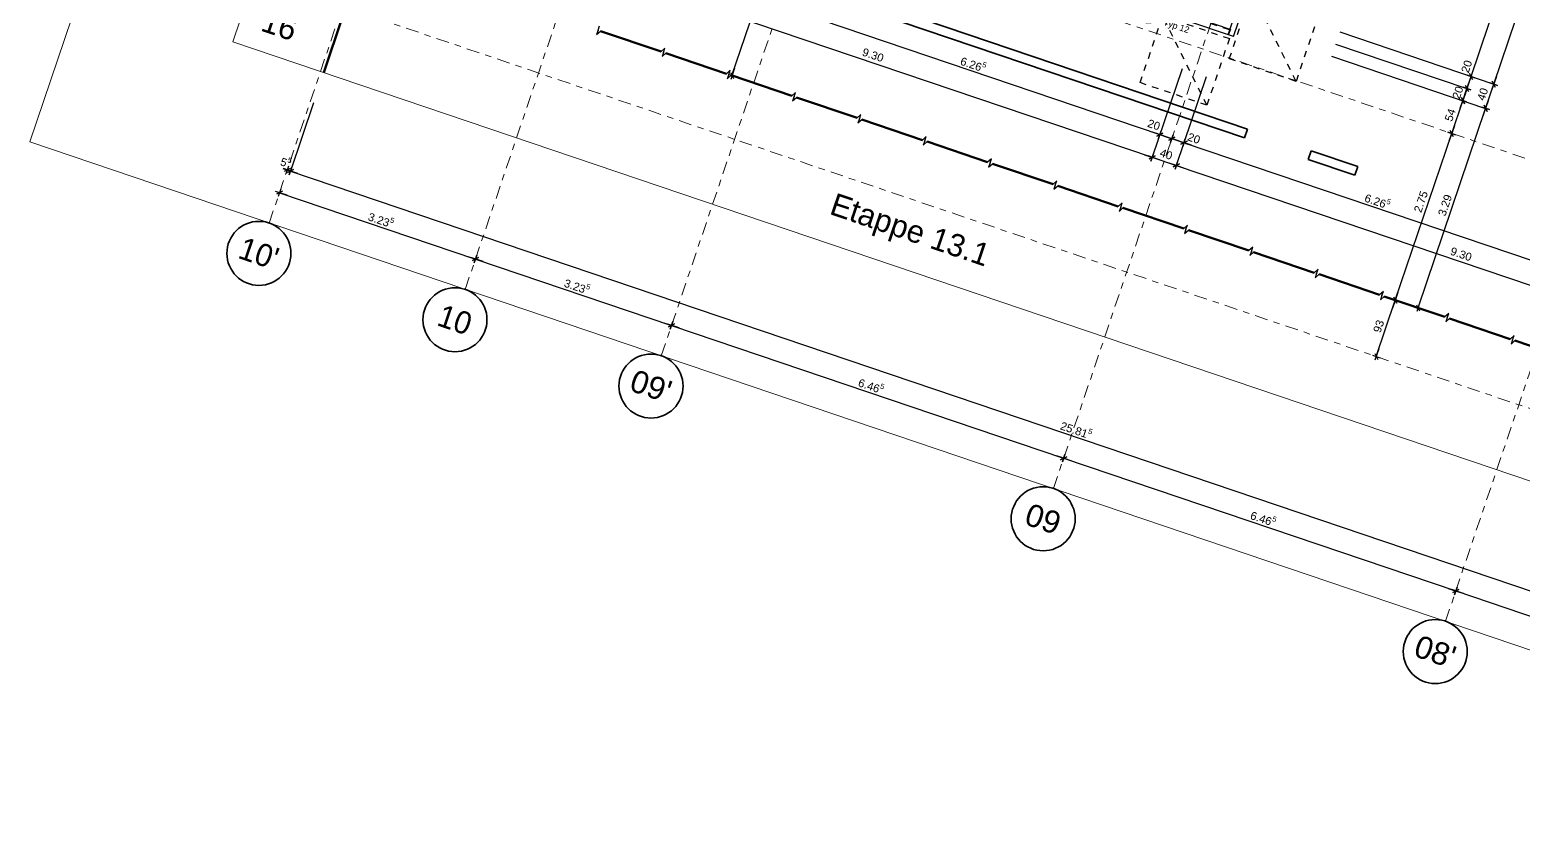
# Model space of a CAD drawing. Header units: metres. Extents: x 2661608 to 2661648.6, y 1209464.3 to 1209501.1.
# Drawn here: x 2661607.96 to 2661631.29, y 1209464.29 to 1209476.89 of the extents above; entities that cross this region are included whole.
import ezdxf

# ---------------------------------------------------------------- set-up
doc = ezdxf.new("R2010")
doc.units = ezdxf.units.M
doc.header["$PDMODE"] = 65
for name, pattern in [('AUSGEZOGEN', [0]), ('PHANTOM2_S8', [0.3, 0.2, -0.05, 0, -0.05]), ('VERDECKT2_S2', [0.025, 0, -0.025])]:
    doc.linetypes.add(name, pattern=pattern)
for name, color, linetype, lineweight in [('TB_639', 7, 'AUSGEZOGEN', 25), ('TB_641', 7, 'AUSGEZOGEN', 25), ('TB_643', 7, 'AUSGEZOGEN', 25), ('TB_645', 7, 'AUSGEZOGEN', 25), ('TB_649', 7, 'AUSGEZOGEN', 25), ('TB_650', 7, 'AUSGEZOGEN', 25)]:
    doc.layers.add(name, color=color, linetype=linetype, lineweight=lineweight)
doc.styles.add('ARIAL', font='arial.ttf')
doc.styles.add('MtXpl_Arial', font='arial.ttf')

# ---------------------------------------------------------------- blocks, each defined once
blk = doc.blocks.new('COMPLEXOBJECT_0')
at = {"layer": 'TB_645', "color": 7, "linetype": 'VERDECKT2_S2', "lineweight": 25, "transparency": 33554687}
for p, q in [((2661626.326, 1209477.829), (2661626.679, 1209478.871)), ((2661626.679, 1209478.871), (2661627.721, 1209478.518)), ((2661627.368, 1209477.476), (2661626.679, 1209478.871)), ((2661624.933, 1209477.456), (2661625.286, 1209478.498)), ((2661625.286, 1209478.498), (2661626.327, 1209478.145)), ((2661625.975, 1209477.103), (2661625.286, 1209478.498)), ((2661627.721, 1209478.518), (2661627.368, 1209477.476)), ((2661626.327, 1209478.145), (2661625.975, 1209477.103)), ((2661626.338, 1209477.772), (2661626.109, 1209477.095)), ((2661626.995, 1209477.465), (2661626.317, 1209477.695)), ((2661627.368, 1209477.476), (2661626.326, 1209477.829)), ((2661625.975, 1209477.103), (2661624.933, 1209477.456)), ((2661626.688, 1209476.809), (2661626.917, 1209477.486)), ((2661626.699, 1209476.436), (2661627.052, 1209477.478)), ((2661627.052, 1209477.478), (2661628.094, 1209477.125)), ((2661627.741, 1209476.083), (2661627.052, 1209477.478)), ((2661625.306, 1209476.063), (2661625.658, 1209477.105)), ((2661625.658, 1209477.105), (2661626.7, 1209476.752)), ((2661626.348, 1209475.71), (2661625.658, 1209477.105)), ((2661626.032, 1209477.116), (2661626.709, 1209476.886)), ((2661628.094, 1209477.125), (2661627.741, 1209476.083)), ((2661626.7, 1209476.752), (2661626.348, 1209475.71)), ((2661627.741, 1209476.083), (2661626.699, 1209476.436)), ((2661626.348, 1209475.71), (2661625.306, 1209476.063))]:
    blk.add_line(p, q, dxfattribs=at)
at = {"layer": 'TB_645', "color": 7, "linetype": 'AUSGEZOGEN', "lineweight": 25, "transparency": 33554687}
for p, q in [((2661626.263, 1209477.798), (2661626.006, 1209477.04)), ((2661626.348, 1209477.769), (2661626.12, 1209477.096)), ((2661627.02, 1209477.541), (2661626.263, 1209477.798)), ((2661626.991, 1209477.456), (2661626.319, 1209477.683)), ((2661626.226, 1209477.409), (2661626.813, 1209477.21)), ((2661626.501, 1209477.316), (2661626.594, 1209477.59)), ((2661626.539, 1209477.303), (2661626.632, 1209477.578)), ((2661626.679, 1209476.812), (2661626.906, 1209477.485)), ((2661626.764, 1209476.783), (2661627.02, 1209477.541)), ((2661626.213, 1209477.371), (2661626.8, 1209477.172)), ((2661626.395, 1209477.003), (2661626.488, 1209477.278)), ((2661626.433, 1209476.99), (2661626.526, 1209477.265)), ((2661626.764, 1209476.783), (2661626.006, 1209477.04)), ((2661626.035, 1209477.125), (2661626.707, 1209476.897))]:
    blk.add_line(p, q, dxfattribs=at)
at = {"layer": 'TB_645', "color": 7, "linetype": 'AUSGEZOGEN', "lineweight": 18, "transparency": 33554687}
for p, q in [((2661624.084, 1209477.441), (2661625.409, 1209476.992)), ((2661625.409, 1209476.992), (2661626.006, 1209477.04))]:
    blk.add_line(p, q, dxfattribs=at)
at = {"layer": 'TB_645', "color": 7, "linetype": 'AUSGEZOGEN', "lineweight": 25, "transparency": 33554687, "char_height": 0.1, "attachment_point": 7, "style": 'ARIAL'}
for s, insert, width, rotation in [('\\W0.98;Typ 12', (2661626.669, 1209478.705), 0.47747, 341.2953), ('\\W0.98;Typ 12', (2661625.276, 1209478.333), 0.47747, 341.2953), ('\\W1.01;RL7700SP08A400LC', (2661624.096, 1209477.475), 1.39534, 341.2952), ('\\W0.98;Typ 12', (2661627.042, 1209477.312), 0.47747, 341.2953), ('\\W0.98;Typ 12', (2661625.649, 1209476.939), 0.47747, 341.2953)]:
    blk.add_mtext(s, dxfattribs=dict(at, insert=insert, width=width, rotation=rotation))
blk = doc.blocks.new('ALL_ML_STRICH')
at = {"color": 0, "linetype": 'ByBlock', "lineweight": -2}
for p, q in [((-1, 0), (0.5, 0)), ((-0.3, -0.3), (0.3, 0.3)), ((0, -0.5), (0, 0.5))]:
    blk.add_line(p, q, dxfattribs=at)

msp = doc.modelspace()

# ---------------------------------------------------------------- linework, layer by layer
at = {"layer": 'DEFPOINTS', "color": 7, "linetype": 'AUSGEZOGEN', "lineweight": 25, "transparency": 16777216}
for p in [(2661612.629, 1209476.445), (2661612.629, 1209476.445), (2661618.369, 1209476.363), (2661618.93, 1209476.173), (2661630.475, 1209476.16), (2661630.83, 1209476.04), (2661628.571, 1209475.812), (2661628.571, 1209475.812), (2661630.347, 1209475.781), (2661630.411, 1209475.971), (2661630.702, 1209475.661), (2661612.206, 1209475.362), (2661612.252, 1209475.497), (2661625.872, 1209475.397), (2661625.872, 1209475.397), (2661625.612, 1209475.252), (2661625.801, 1209475.188), (2661625.991, 1209475.124), (2661630.174, 1209475.27), (2661625.492, 1209474.897), (2661611.981, 1209474.699), (2661612.032, 1209474.682), (2661625.871, 1209474.769), (2661611.861, 1209474.344), (2661615.138, 1209473.939), (2661615.138, 1209473.939), (2661614.924, 1209473.307), (2661618.237, 1209473.011), (2661618.237, 1209473.011), (2661628.805, 1209472.83), (2661628.805, 1209472.83), (2661629.292, 1209472.665), (2661629.594, 1209472.563), (2661629.647, 1209472.545), (2661617.986, 1209472.27), (2661628.531, 1209471.941), (2661628.994, 1209471.784), (2661624.373, 1209470.97), (2661624.373, 1209470.97), (2661624.111, 1209470.196), (2661630.344, 1209468.439), (2661630.344, 1209468.439), (2661630.236, 1209468.122)]:
    msp.add_point(p, dxfattribs=at)
at = {"layer": 'TB_639', "color": 191, "linetype": 'AUSGEZOGEN', "lineweight": 13, "transparency": 33554687}
for p, q in [((2661611.132, 1209476.702), (2661618.088, 1209497.246)), ((2661638.425, 1209467.461), (2661611.132, 1209476.702))]:
    msp.add_line(p, q, dxfattribs=at)
at = {"layer": 'TB_641', "color": 7, "linetype": 'AUSGEZOGEN', "lineweight": 35, "transparency": 33554687}
for p, q in [((2661615.261, 1209479.152), (2661626.937, 1209475.199)), ((2661626.984, 1209475.336), (2661621.938, 1209477.045)), ((2661626.984, 1209475.336), (2661626.937, 1209475.199)), ((2661627.978, 1209475), (2661627.932, 1209474.862)), ((2661627.932, 1209474.862), (2661628.661, 1209474.615)), ((2661628.708, 1209474.753), (2661627.978, 1209475)), ((2661628.661, 1209474.615), (2661628.708, 1209474.753))]:
    msp.add_line(p, q, dxfattribs=at)
at = {"layer": 'TB_641', "color": 7, "linetype": 'PHANTOM2_S8', "lineweight": 18, "transparency": 33554687}
msp.add_line((2661626.674, 1209477.764), (2661626.353, 1209476.817), dxfattribs=at)
at = {"layer": 'TB_643', "color": 191, "linetype": 'AUSGEZOGEN', "lineweight": 13, "transparency": 33554687}
for p, q in [((2661607.962, 1209475.136), (2661616.522, 1209500.416)), ((2661639.991, 1209464.291), (2661607.962, 1209475.136))]:
    msp.add_line(p, q, dxfattribs=at)
at = {"layer": 'TB_643', "color": 7, "linetype": 'PHANTOM2_S8', "lineweight": 18, "transparency": 33554687}
for p, q in [((2661611.701, 1209473.87), (2661620.581, 1209500.098)), ((2661614.763, 1209472.833), (2661623.643, 1209499.061)), ((2661617.826, 1209471.796), (2661626.706, 1209498.024)), ((2661623.951, 1209469.722), (2661632.831, 1209495.95)), ((2661630.076, 1209467.649), (2661638.956, 1209493.876)), ((2661610.287, 1209482.003), (2661642.316, 1209471.159)), ((2661609.107, 1209478.517), (2661641.136, 1209467.673)), ((2661614.763, 1209472.833), (2661614.763, 1209472.833)), ((2661617.826, 1209471.796), (2661617.826, 1209471.796)), ((2661623.951, 1209469.722), (2661623.951, 1209469.722)), ((2661630.076, 1209467.649), (2661630.076, 1209467.649))]:
    msp.add_line(p, q, dxfattribs=at)
at = {"layer": 'TB_643', "color": 7, "linetype": 'AUSGEZOGEN', "lineweight": 35, "transparency": 33554687}
for centre in [(2661611.54, 1209473.396), (2661614.603, 1209472.359), (2661617.665, 1209471.323), (2661623.791, 1209469.249), (2661629.916, 1209467.175)]:
    msp.add_circle(centre, 0.5, dxfattribs=at)
at = {"layer": 'TB_649', "color": 7, "linetype": 'AUSGEZOGEN', "lineweight": -2, "transparency": 16777216}
for p, q in [((2661630.83, 1209476.04), (2661633.989, 1209485.37)), ((2661618.93, 1209476.173), (2661619.986, 1209479.289)), ((2661630.475, 1209476.16), (2661631.354, 1209478.755)), ((2661616.683, 1209477.879), (2661625.492, 1209474.897)), ((2661619.676, 1209477.262), (2661625.612, 1209475.252)), ((2661628.424, 1209476.855), (2661630.83, 1209476.04)), ((2661628.424, 1209476.855), (2661630.83, 1209476.04)), ((2661628.293, 1209476.477), (2661630.702, 1209475.661)), ((2661628.293, 1209476.477), (2661630.702, 1209475.661)), ((2661628.359, 1209476.665), (2661630.411, 1209475.971)), ((2661628.359, 1209476.665), (2661630.411, 1209475.971)), ((2661625.96, 1209476.28), (2661625.492, 1209474.897)), ((2661625.96, 1209476.28), (2661625.492, 1209474.897)), ((2661618.93, 1209476.173), (2661618.93, 1209476.173)), ((2661626.339, 1209476.152), (2661625.871, 1209474.769)), ((2661626.339, 1209476.152), (2661625.871, 1209474.769)), ((2661630.411, 1209475.971), (2661630.475, 1209476.16)), ((2661630.475, 1209476.16), (2661630.475, 1209476.16)), ((2661630.475, 1209476.16), (2661630.475, 1209476.16)), ((2661630.702, 1209475.661), (2661630.83, 1209476.04)), ((2661630.174, 1209475.27), (2661630.347, 1209475.781)), ((2661630.347, 1209475.781), (2661630.411, 1209475.971)), ((2661630.347, 1209475.781), (2661630.347, 1209475.781)), ((2661630.347, 1209475.781), (2661630.347, 1209475.781)), ((2661612.393, 1209475.747), (2661612.032, 1209474.682)), ((2661612.393, 1209475.747), (2661612.032, 1209474.682)), ((2661629.647, 1209472.545), (2661630.702, 1209475.661)), ((2661625.612, 1209475.252), (2661625.612, 1209475.252)), ((2661625.612, 1209475.252), (2661625.612, 1209475.252)), ((2661625.612, 1209475.252), (2661625.801, 1209475.188)), ((2661625.801, 1209475.188), (2661625.801, 1209475.188)), ((2661625.801, 1209475.188), (2661625.801, 1209475.188)), ((2661625.801, 1209475.188), (2661625.991, 1209475.124)), ((2661625.991, 1209475.124), (2661625.991, 1209475.124)), ((2661625.991, 1209475.124), (2661625.991, 1209475.124)), ((2661625.991, 1209475.124), (2661631.926, 1209473.114)), ((2661629.292, 1209472.665), (2661630.174, 1209475.27)), ((2661630.174, 1209475.27), (2661630.174, 1209475.27)), ((2661630.174, 1209475.27), (2661630.174, 1209475.27)), ((2661625.492, 1209474.897), (2661625.871, 1209474.769)), ((2661611.981, 1209474.699), (2661611.981, 1209474.699)), ((2661611.981, 1209474.699), (2661612.032, 1209474.682)), ((2661612.032, 1209474.682), (2661636.483, 1209466.403)), ((2661625.871, 1209474.769), (2661634.679, 1209471.786)), ((2661611.861, 1209474.344), (2661611.861, 1209474.344)), ((2661611.861, 1209474.344), (2661614.924, 1209473.307)), ((2661614.924, 1209473.307), (2661614.924, 1209473.307)), ((2661614.924, 1209473.307), (2661614.924, 1209473.307)), ((2661614.924, 1209473.307), (2661617.986, 1209472.27)), ((2661628.994, 1209471.784), (2661629.292, 1209472.665)), ((2661629.292, 1209472.665), (2661629.292, 1209472.665)), ((2661629.292, 1209472.665), (2661629.292, 1209472.665)), ((2661629.647, 1209472.545), (2661629.647, 1209472.545)), ((2661617.986, 1209472.27), (2661617.986, 1209472.27)), ((2661617.986, 1209472.27), (2661617.986, 1209472.27)), ((2661617.986, 1209472.27), (2661624.111, 1209470.196)), ((2661628.994, 1209471.784), (2661628.994, 1209471.784)), ((2661624.111, 1209470.196), (2661624.111, 1209470.196)), ((2661624.111, 1209470.196), (2661624.111, 1209470.196)), ((2661624.111, 1209470.196), (2661630.236, 1209468.122)), ((2661630.236, 1209468.122), (2661630.236, 1209468.122)), ((2661630.236, 1209468.122), (2661630.236, 1209468.122)), ((2661630.236, 1209468.122), (2661633.299, 1209467.085))]:
    msp.add_line(p, q, dxfattribs=at)
at = {"layer": 'TB_650', "color": 1, "linetype": 'AUSGEZOGEN', "lineweight": 70, "transparency": 33554687}
for p, q in [((2661612.553, 1209476.221), (2661612.847, 1209477.089)), ((2661616.875, 1209476.869), (2661617.823, 1209476.548)), ((2661617.896, 1209476.523), (2661618.843, 1209476.203)), ((2661618.916, 1209476.178), (2661619.863, 1209475.857)), ((2661619.937, 1209475.832), (2661620.884, 1209475.512)), ((2661620.957, 1209475.487), (2661621.904, 1209475.166)), ((2661621.977, 1209475.142), (2661622.924, 1209474.821)), ((2661622.998, 1209474.796), (2661623.945, 1209474.475)), ((2661624.018, 1209474.451), (2661624.965, 1209474.13)), ((2661625.038, 1209474.105), (2661625.986, 1209473.784)), ((2661626.059, 1209473.76), (2661627.006, 1209473.439)), ((2661627.079, 1209473.414), (2661628.026, 1209473.093)), ((2661628.1, 1209473.069), (2661629.047, 1209472.748)), ((2661629.12, 1209472.723), (2661630.067, 1209472.403)), ((2661630.14, 1209472.378), (2661631.087, 1209472.057)), ((2661631.161, 1209472.032), (2661632.108, 1209471.712))]:
    msp.add_line(p, q, dxfattribs=at)
at = {"layer": 'TB_650', "color": 1, "linetype": 'AUSGEZOGEN', "lineweight": 25, "transparency": 33554687}
for p, q in [((2661616.839, 1209476.881), (2661616.861, 1209476.948)), ((2661616.839, 1209476.881), (2661616.816, 1209476.815)), ((2661616.816, 1209476.815), (2661616.875, 1209476.869)), ((2661617.882, 1209476.602), (2661617.823, 1209476.548)), ((2661617.859, 1209476.536), (2661617.837, 1209476.469)), ((2661617.837, 1209476.469), (2661617.896, 1209476.523)), ((2661617.859, 1209476.536), (2661617.882, 1209476.602)), ((2661618.902, 1209476.257), (2661618.843, 1209476.203)), ((2661618.88, 1209476.19), (2661618.902, 1209476.257)), ((2661618.88, 1209476.19), (2661618.857, 1209476.124)), ((2661618.857, 1209476.124), (2661618.916, 1209476.178)), ((2661619.922, 1209475.911), (2661619.863, 1209475.857)), ((2661619.9, 1209475.845), (2661619.877, 1209475.779)), ((2661619.877, 1209475.779), (2661619.937, 1209475.832)), ((2661619.9, 1209475.845), (2661619.922, 1209475.911)), ((2661620.943, 1209475.566), (2661620.884, 1209475.512)), ((2661620.92, 1209475.499), (2661620.943, 1209475.566)), ((2661620.92, 1209475.499), (2661620.898, 1209475.433)), ((2661620.898, 1209475.433), (2661620.957, 1209475.487)), ((2661621.963, 1209475.22), (2661621.904, 1209475.166)), ((2661621.941, 1209475.154), (2661621.918, 1209475.088)), ((2661621.918, 1209475.088), (2661621.977, 1209475.142)), ((2661621.941, 1209475.154), (2661621.963, 1209475.22)), ((2661622.984, 1209474.875), (2661622.924, 1209474.821)), ((2661622.961, 1209474.808), (2661622.984, 1209474.875)), ((2661622.961, 1209474.808), (2661622.939, 1209474.742)), ((2661622.939, 1209474.742), (2661622.998, 1209474.796)), ((2661624.004, 1209474.529), (2661623.945, 1209474.475)), ((2661623.981, 1209474.463), (2661623.959, 1209474.397)), ((2661623.959, 1209474.397), (2661624.018, 1209474.451)), ((2661623.981, 1209474.463), (2661624.004, 1209474.529)), ((2661625.024, 1209474.184), (2661624.965, 1209474.13)), ((2661625.002, 1209474.117), (2661625.024, 1209474.184)), ((2661625.002, 1209474.117), (2661624.979, 1209474.051)), ((2661624.979, 1209474.051), (2661625.038, 1209474.105)), ((2661626.045, 1209473.838), (2661625.986, 1209473.784)), ((2661626.022, 1209473.772), (2661626, 1209473.706)), ((2661626, 1209473.706), (2661626.059, 1209473.76)), ((2661626.022, 1209473.772), (2661626.045, 1209473.838)), ((2661627.065, 1209473.493), (2661627.006, 1209473.439)), ((2661627.043, 1209473.427), (2661627.065, 1209473.493)), ((2661627.043, 1209473.427), (2661627.02, 1209473.36)), ((2661627.02, 1209473.36), (2661627.079, 1209473.414)), ((2661628.085, 1209473.147), (2661628.026, 1209473.093)), ((2661628.063, 1209473.081), (2661628.04, 1209473.015)), ((2661628.04, 1209473.015), (2661628.1, 1209473.069)), ((2661628.063, 1209473.081), (2661628.085, 1209473.147)), ((2661629.106, 1209472.802), (2661629.047, 1209472.748)), ((2661629.083, 1209472.736), (2661629.061, 1209472.669)), ((2661629.083, 1209472.736), (2661629.106, 1209472.802)), ((2661629.061, 1209472.669), (2661629.12, 1209472.723)), ((2661630.126, 1209472.456), (2661630.067, 1209472.403)), ((2661630.104, 1209472.39), (2661630.081, 1209472.324)), ((2661630.081, 1209472.324), (2661630.14, 1209472.378)), ((2661630.104, 1209472.39), (2661630.126, 1209472.456)), ((2661631.147, 1209472.111), (2661631.087, 1209472.057)), ((2661631.124, 1209472.045), (2661631.102, 1209471.978)), ((2661631.102, 1209471.978), (2661631.161, 1209472.032)), ((2661631.124, 1209472.045), (2661631.147, 1209472.111))]:
    msp.add_line(p, q, dxfattribs=at)

# ---------------------------------------------------------------- block references
at = {"layer": 'TB_645', "color": 7, "linetype": 'AUSGEZOGEN', "lineweight": 25, "transparency": 33554687}
msp.add_blockref('COMPLEXOBJECT_0', (0, 0), dxfattribs=at)
at = {"layer": 'TB_649', "color": 7, "linetype": 'AUSGEZOGEN', "lineweight": 25, "transparency": 16777216, "xscale": 0.125, "yscale": 0.125, "zscale": 0.125}
for p, rotation in [((2661618.93, 1209476.173), 251.2952432342816), ((2661630.475, 1209476.16), 71.2952432144279), ((2661630.475, 1209476.16), 251.2952432144279), ((2661630.411, 1209475.971), 71.2952432144279), ((2661630.411, 1209475.971), 251.2952432144279), ((2661630.83, 1209476.04), 71.29524323118135), ((2661630.83, 1209476.04), 251.2952432311813), ((2661630.347, 1209475.781), 71.2952432144279), ((2661630.347, 1209475.781), 251.2952432144279), ((2661630.702, 1209475.661), 251.2952432311813), ((2661630.702, 1209475.661), 71.29524323118135), ((2661625.612, 1209475.252), 341.2952432383828), ((2661625.612, 1209475.252), 161.2952432383827), ((2661630.174, 1209475.27), 71.2952432144279), ((2661630.174, 1209475.27), 251.2952432144279), ((2661625.801, 1209475.188), 341.2952432383828), ((2661625.801, 1209475.188), 161.2952432383827), ((2661625.991, 1209475.124), 341.2952432383828), ((2661625.991, 1209475.124), 161.2952432383827), ((2661625.492, 1209474.897), 341.2952431311741), ((2661625.492, 1209474.897), 161.2952431311741), ((2661625.871, 1209474.769), 341.2952431311741), ((2661625.871, 1209474.769), 161.2952431311741), ((2661612.032, 1209474.682), 341.2952431311741), ((2661611.981, 1209474.699), 161.2952431311741), ((2661612.032, 1209474.682), 161.2952431311741), ((2661611.861, 1209474.344), 161.2952432351559), ((2661614.924, 1209473.307), 341.295243235156), ((2661614.924, 1209473.307), 161.2952432351559), ((2661629.292, 1209472.665), 71.2952432144279), ((2661629.292, 1209472.665), 251.2952432144279), ((2661629.647, 1209472.545), 251.2952432311813), ((2661617.986, 1209472.27), 341.295243235156), ((2661617.986, 1209472.27), 161.2952432351559), ((2661628.994, 1209471.784), 251.2952432144279), ((2661624.111, 1209470.196), 341.295243235156), ((2661624.111, 1209470.196), 161.2952432351559), ((2661630.236, 1209468.122), 341.295243235156), ((2661630.236, 1209468.122), 161.2952432351559)]:
    msp.add_blockref('ALL_ML_STRICH', p, dxfattribs=dict(at, rotation=rotation))

# ---------------------------------------------------------------- texts
at = {"layer": 'TB_643', "color": 7, "style": 'MtXpl_Arial'}
for s, width, p in [("10'", 0.96, (2661611.194, 1209473.329)), ('10', 0.95, (2661614.302, 1209472.277))]:
    msp.add_text(s, height=0.35, rotation=-18.7048, dxfattribs=dict(at, width=width)).set_placement(p)
for s, p in [("09'", (2661617.308, 1209471.259)), ('09', (2661623.477, 1209469.17)), ("08'", (2661629.558, 1209467.111))]:
    msp.add_text(s, height=0.35, rotation=-18.7048, dxfattribs=at).set_placement(p)
at = {"layer": 'TB_649', "color": 7, "linetype": 'AUSGEZOGEN', "lineweight": 25, "transparency": 16777216, "char_height": 0.125, "attachment_point": 5, "style": 'ARIAL'}
for s, insert, width, rotation in [('\\A1;{\\A1;{9.30\\H0.082500;\\S^ ;}}', (2661621.133, 1209476.494), 0.5, 341.2952), ('\\A1;{\\A1;{6.26\\H0.082500;\\S5^ ;}}', (2661622.701, 1209476.358), 0.625, 341.2952), ('\\A1;{\\A1;{20\\H0.082500;\\S^ ;}}', (2661630.407, 1209476.315), 0.5, 71.2952), ('\\A1;{\\A1;{20\\H0.082500;\\S^ ;}}', (2661630.269, 1209475.908), 0.5, 71.2952), ('\\A1;{\\A1;{40\\H0.082500;\\S^ ;}}', (2661630.656, 1209475.882), 0.5, 71.2952), ('\\A1;{\\A1;{54\\H0.082500;\\S^ ;}}', (2661630.15, 1209475.557), 0.5, 71.2952), ('\\A1;{\\A1;{20\\H0.082500;\\S^ ;}}', (2661625.52, 1209475.404), 0.5, 341.2952), ('\\A1;{\\A1;{20\\H0.082500;\\S^ ;}}', (2661626.146, 1209475.192), 0.5, 341.2952), ('\\A1;{\\A1;{5\\H0.082500;\\S5^ ;}}', (2661611.964, 1209474.826), 0.375, 341.2952), ('\\A1;{\\A1;{40\\H0.082500;\\S^ ;}}', (2661625.713, 1209474.943), 0.5, 341.2952), ('\\A1;{\\A1;{2.75\\H0.082500;\\S^ ;}}', (2661629.692, 1209474.203), 0.5, 71.2952), ('\\A1;{\\A1;{6.26\\H0.082500;\\S5^ ;}}', (2661629.016, 1209474.22), 0.625, 341.2952), ('\\A1;{\\A1;{3.29\\H0.082500;\\S^ ;}}', (2661630.069, 1209474.148), 0.5, 71.2952), ('\\A1;{\\A1;{3.23\\H0.082500;\\S5^ ;}}', (2661613.45, 1209473.927), 0.625, 341.2952), ('\\A1;{\\A1;{9.30\\H0.082500;\\S^ ;}}', (2661630.32, 1209473.383), 0.5, 341.2952), ('\\A1;{\\A1;{3.23\\H0.082500;\\S5^ ;}}', (2661616.512, 1209472.89), 0.625, 341.2952), ('\\A1;{\\A1;{93\\H0.082500;\\S^ ;}}', (2661629.032, 1209472.256), 0.5, 71.2952), ('\\A1;{\\A1;{6.46\\H0.082500;\\S5^ ;}}', (2661621.106, 1209471.334), 0.625, 341.2952), ('\\A1;{\\A1;{25.81\\H0.082500;\\S5^ ;}}', (2661624.31, 1209470.645), 0.75, 341.2952), ('\\A1;{\\A1;{6.46\\H0.082500;\\S5^ ;}}', (2661627.231, 1209469.261), 0.625, 341.2952)]:
    msp.add_mtext(s, dxfattribs=dict(at, insert=insert, width=width, rotation=rotation))
at = {"layer": 'TB_650', "color": 7, "style": 'MtXpl_Arial'}
for s, width, p in [('16', 0.99, (2661611.55, 1209476.881)), ('Etappe', 0.98, (2661620.436, 1209474.016)), ('13.1', 0.98, (2661622, 1209473.486))]:
    msp.add_text(s, height=0.35, rotation=-18.7048, dxfattribs=dict(at, width=width)).set_placement(p)

doc.saveas('drawing.dxf')
